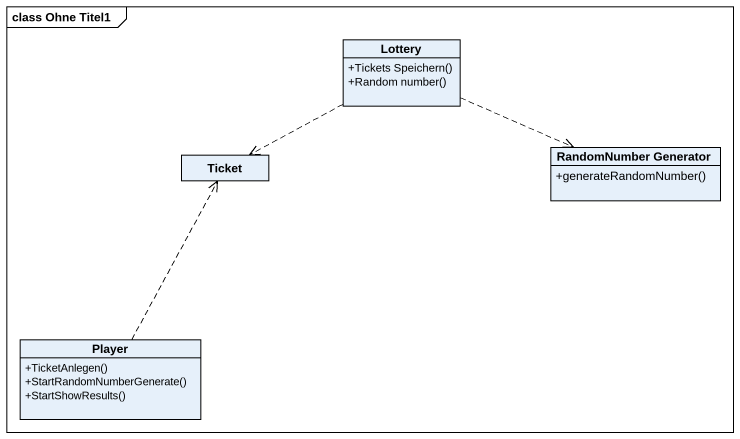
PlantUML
@startuml
mainframe class Ohne Titel1
hide circle
hide empty members
skinparam classAttributeIconSize 0
class Lottery {
  +Tickets Speichern()
  +Random number()
}
class Ticket
class "RandomNumber Generator" as RandomNumber_Generator {
  +generateRandomNumber()
}
class Player {
  +TicketAnlegen()
  +StartRandomNumberGenerate()
  +StartShowResults()
}
Lottery .left.> Ticket
Lottery .right.> RandomNumber_Generator
Player .up.> Ticket
@enduml
